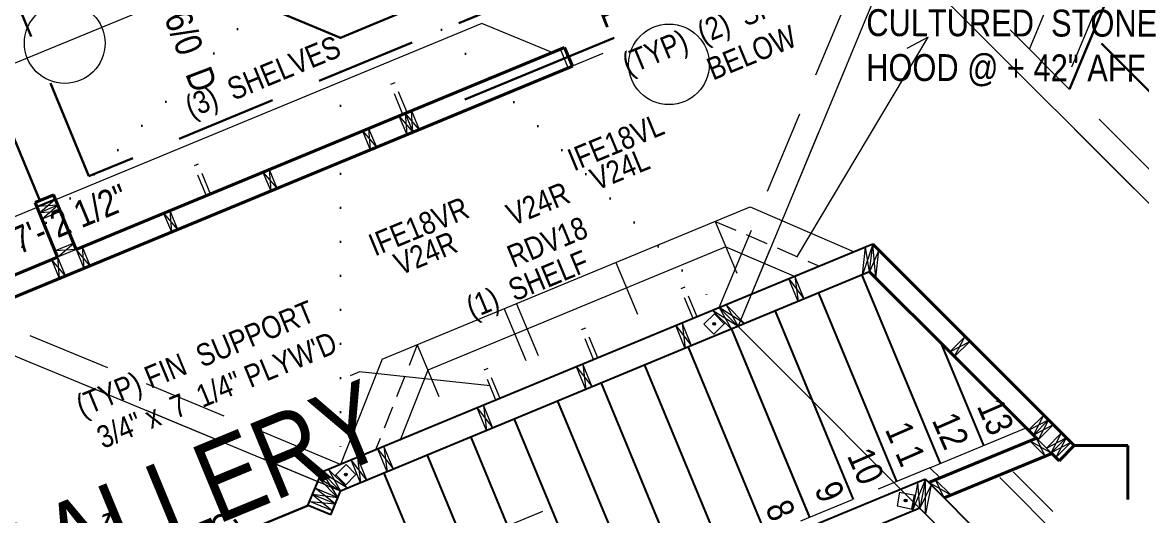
# Model space of a CAD drawing. Header units: inches. Extents: x 279 to 11006, y 233 to 7807.
# Drawn here: x 2519.5 to 2769.3, y 1911.4 to 2021.6 of the extents above; entities that cross this region are included whole.
import ezdxf

# ---------------------------------------------------------------- set-up
doc = ezdxf.new("R2010")
doc.units = ezdxf.units.IN
doc.header["$MEASUREMENT"] = 0
for name, pattern in [('ACAD_ISO07W100', [3, 0, -3]), ('CENTER', [2, 1.25, -0.25, 0.25, -0.25]), ('HIDDEN', [0.375, 0.25, -0.125])]:
    doc.linetypes.add(name, pattern=pattern)
for name, color, linetype, lineweight in [('BUILT-INS', 6, 'Continuous', 9), ('CONCRETE', 7, 'Continuous', 20), ('DOORS', 7, 'Continuous', 30), ('FOUNDATION', 7, 'HIDDEN', 20), ('GRID', 1, 'CENTER', 20), ('INT WALLS', 7, 'Continuous', 40), ('LAYOUT', 6, 'Continuous', 9), ('LITE COVE', 7, 'HIDDEN', 30), ('MILLWORK', 7, 'Continuous', 20), ('ROOF BEAMS', 3, 'HIDDEN', 30), ('ROOFLINE', 7, 'HIDDEN', 30), ('SKYLITES', 3, 'Continuous', 30), ('WALL FRAMING', 7, 'Continuous', 30)]:
    doc.layers.add(name, color=color, linetype=linetype, lineweight=lineweight)
for name, color, linetype in [('LLTEXT', 7, 'Continuous'), ('STAIRS', 7, 'Continuous'), ('TEXT', 250, 'Continuous'), ('WALLS', 5, 'Continuous')]:
    doc.layers.add(name, color=color, linetype=linetype)
doc.styles.add('ARCHENTLTD', font='technical.ttf', dxfattribs={"height": 0.1875})
doc.dimstyles.new('ARCHENTLTD', dxfattribs={"dimscale": 0.05, "dimtxt": 0.1875, "dimasz": 3, "dimexe": 9, "dimexo": 1, "dimgap": 2.5, "dimtad": 0, "dimdec": 1, "dimzin": 1, "dimdsep": 46, "dimlunit": 4, "dimtxsty": 'ARCHENTLTD', "dimblk": 'ARCHTICK', "dimcen": 6, "dimclrd": 256, "dimclre": 256, "dimclrt": 256, "dimaunit": 1, "dimadec": 0, "dimazin": 0, "dimtfac": 1, "dimtdec": 1, "dimtofl": 0, "dimtmove": 1, "dimatfit": 3, "dimldrblk": 'ARCHTICK', "dimfxl": 1, "dimfrac": 2, "dimtolj": 1, "dimtzin": 0, "dimlwd": 9, "dimlwe": 9, "dimarcsym": 0})

# ---------------------------------------------------------------- blocks, each defined once
blk = doc.blocks.new('_ArchTick')
at = {"color": 0, "linetype": 'ByBlock', "const_width": 0.15}
blk.add_lwpolyline([(-0.5, -0.5), (0.5, 0.5)], dxfattribs=at)

msp = doc.modelspace()

# ---------------------------------------------------------------- hatches: boundary and pattern name
at = {"layer": 'WALL FRAMING', "lineweight": 9, "ltscale": 150}
for points in [[(2673.71, 1953.96, 1), (2674.06, 1954.48, 1)], [(2591.98, 1920.73, -1), (2591.46, 1920.39, -1)], [(2716.3, 1914.79, 1), (2716.93, 1914.79, 1)]]:
    msp.add_hatch(color=256, dxfattribs=at).paths.add_polyline_path(points)

# ---------------------------------------------------------------- linework, layer by layer
at = {"layer": 'BUILT-INS', "linetype": 'Continuous', "lineweight": 9, "ltscale": 75}
msp.add_line((2622.06, 2021.32), (2503.47, 1972.23), dxfattribs=at)
at = {"layer": 'BUILT-INS', "linetype": 'Continuous', "lineweight": 9, "ltscale": 5}
for p, q in [((2637.74, 2014.82), (2622.06, 2021.32)), ((2602.64, 2008.03), (2601.71, 2007.65)), ((2558.75, 1989.87), (2557.83, 1989.49))]:
    msp.add_line(p, q, dxfattribs=at)
at = {"layer": 'BUILT-INS', "linetype": 'HIDDEN', "lineweight": 9, "ltscale": 20}
for p, q in [((2604.46, 2001.01), (2601.71, 2007.65)), ((2560.6, 1982.79), (2557.83, 1989.49)), ((2561.52, 1983.17), (2558.75, 1989.87))]:
    msp.add_line(p, q, dxfattribs=at)
at = {"layer": 'BUILT-INS', "linetype": 'HIDDEN', "lineweight": 20, "ltscale": 20}
msp.add_line((2605.38, 2001.4), (2602.64, 2008.03), dxfattribs=at)
at = {"layer": 'BUILT-INS', "ltscale": 0.75}
msp.add_line((2599.84, 1946.31), (2681.97, 1980.35), dxfattribs=at)
at = {"layer": 'BUILT-INS'}
for p, q in [((2681.97, 1980.35), (2705.13, 1970.31)), ((2676.51, 1971.46), (2692.09, 1964.71)), ((2599.84, 1946.31), (2590.55, 1922.85)), ((2610, 1943.88), (2603.76, 1928.09))]:
    msp.add_line(p, q, dxfattribs=at)
at = {"layer": 'BUILT-INS', "linetype": 'HIDDEN', "lineweight": 9, "ltscale": 50}
for p, q in [((2674.16, 1977.12), (2681.06, 1960.5)), ((2651.99, 1967.93), (2658.89, 1951.3)), ((2629.82, 1958.73), (2636.72, 1942.11)), ((2627.05, 1957.58), (2633.95, 1940.96)), ((2607.66, 1949.54), (2614.55, 1932.91))]:
    msp.add_line(p, q, dxfattribs=at)
at = {"layer": 'BUILT-INS', "color": 6, "linetype": 'HIDDEN', "lineweight": 9, "ltscale": 20}
for p, q in [((2674.16, 1977.12), (2697.39, 1967.11)), ((2669.18, 1955.43), (2666.43, 1962.07)), ((2670.1, 1955.81), (2667.36, 1962.45)), ((2647.92, 1946.62), (2645.17, 1953.26)), ((2647, 1946.24), (2644.25, 1952.87)), ((2607.66, 1949.54), (2598.35, 1926.08)), ((2625.21, 1937.21), (2622.47, 1943.85)), ((2626.14, 1937.59), (2623.39, 1944.23))]:
    msp.add_line(p, q, dxfattribs=at)
at = {"layer": 'BUILT-INS', "ltscale": 0.25}
msp.add_line((2676.51, 1971.46), (2610, 1943.88), dxfattribs=at)
at = {"layer": 'BUILT-INS', "color": 6, "linetype": 'Continuous', "lineweight": 9, "ltscale": 5}
for p, q in [((2667.36, 1962.45), (2666.43, 1962.07)), ((2645.17, 1953.26), (2644.25, 1952.87)), ((2623.39, 1944.23), (2622.47, 1943.85))]:
    msp.add_line(p, q, dxfattribs=at)
at = {"layer": 'CONCRETE', "ltscale": 75}
msp.add_line((2722.05, 1922.09), (2743.55, 1930.99), dxfattribs=at)
at = {"layer": 'DOORS', "linetype": 'Continuous', "lineweight": 30, "ltscale": 150}
for p, q in [((2651.55, 2018.08), (2618.28, 2004.33)), ((2523.39, 1981.76), (2509.6, 2015.08))]:
    msp.add_line(p, q, dxfattribs=at)
at = {"layer": 'DOORS', "ltscale": 75}
msp.add_line((2550.01, 1899.93), (2583.27, 1913.69), dxfattribs=at)
at = {"layer": 'DOORS', "color": 7, "linetype": 'Continuous', "lineweight": 20, "ltscale": 7.5}
for centre in [(2528.99, 2016.91), (2663.82, 2012.19)]:
    msp.add_circle(centre, 9, dxfattribs=at)
at = {"layer": 'FOUNDATION', "linetype": 'HIDDEN', "lineweight": 20, "ltscale": 50}
msp.add_line((2722.05, 1922.09), (2581.49, 1863.91), dxfattribs=at)
at = {"layer": 'FOUNDATION', "color": 4, "ltscale": 75}
msp.add_line((2719.76, 1913.06), (2773.57, 1859.19), dxfattribs=at)
at = {"layer": 'GRID', "linetype": 'Continuous', "ltscale": 50}
for p, q in [((2674.83, 2077.27), (2776.61, 1975.39)), ((2679.25, 1953.62), (2776.43, 1856.32))]:
    msp.add_line(p, q, dxfattribs=at)
at = {"layer": 'GRID', "ltscale": 50}
for p, q in [((2679.25, 1953.62), (2716.02, 2042.29)), ((2649.03, 2014.57), (2501.86, 1953.66)), ((2590.55, 1916.9), (2501.86, 1953.66)), ((2679.25, 1953.62), (2590.55, 1916.9)), ((2553.78, 1828.21), (2590.55, 1916.9)), ((2715.55, 1917.27), (2564.84, 1854.89))]:
    msp.add_line(p, q, dxfattribs=at)
at = {"layer": 'INT WALLS', "ltscale": 75}
for p, q in [((2531.54, 1970.86), (2640.52, 2015.97)), ((2506.95, 1955.76), (2642.26, 2011.77)), ((2522.35, 1981.32), (2526.51, 1983.05)), ((2505.21, 1959.96), (2527.38, 1969.14)), ((2745.81, 1928.72), (2721.82, 1918.78)), ((2749.26, 1925.28), (2725.26, 1915.34))]:
    msp.add_line(p, q, dxfattribs=at)
at = {"layer": 'INT WALLS', "ltscale": 50}
for p, q in [((2642.26, 2011.77), (2640.52, 2015.97)), ((2527.38, 1969.14), (2522.35, 1981.32)), ((2531.54, 1970.86), (2526.5, 1983.04)), ((2709.27, 1972.04), (2754.23, 1927.03)), ((2708.6, 1965.81), (2746.2, 1928.35)), ((2754.23, 1927.03), (2766.23, 1927.03)), ((2766.23, 1927.03), (2766.22, 1915.04)), ((2749.26, 1925.28), (2750.88, 1923.67))]:
    msp.add_line(p, q, dxfattribs=at)
at = {"layer": 'INT WALLS', "lineweight": 20, "ltscale": 50}
for p, q in [((2526.89, 1982.12), (2522.73, 1980.4)), ((2527.47, 1980.74), (2523.31, 1979.02)), ((2528.04, 1979.35), (2523.88, 1977.63)), ((2530.98, 1972.25), (2526.82, 1970.53)), ((2531.55, 1970.87), (2527.39, 1969.15)), ((2531.51, 1970.85), (2533.23, 1966.69)), ((2532.89, 1971.42), (2534.61, 1967.26)), ((2526, 1968.57), (2527.71, 1964.41)), ((2527.38, 1969.14), (2529.1, 1964.99))]:
    msp.add_line(p, q, dxfattribs=at)
at = {"layer": 'INT WALLS', "lineweight": 9, "ltscale": 150}
for p, q in [((2676.55, 1958.48), (2679.26, 1953.65)), ((2679.26, 1953.65), (2673.55, 1957.24)), ((2680.76, 1954.27), (2675.05, 1957.86)), ((2675.05, 1957.86), (2677.76, 1953.03)), ((2596.38, 1919.32), (2592.89, 1923.83)), ((2594.28, 1924.41), (2595, 1918.75)), ((2586.34, 1921.11), (2589.93, 1915.4)), ((2592.05, 1917.52), (2586.34, 1921.11)), ((2587.84, 1921.73), (2590.55, 1916.9)), ((2590.55, 1916.9), (2585.72, 1919.61)), ((2589.93, 1915.4), (2584.27, 1916.12)), ((2584.27, 1916.12), (2588.75, 1912.48)), ((2589.35, 1914.01), (2584.85, 1917.5)), ((2583.67, 1914.59), (2589.35, 1914.01))]:
    msp.add_line(p, q, dxfattribs=at)
at = {"layer": 'INT WALLS', "linetype": 'Continuous', "ltscale": 150}
msp.add_line((2754.24, 1927.03), (2750.88, 1923.67), dxfattribs=at)
at = {"layer": 'INT WALLS', "linetype": 'Continuous', "lineweight": 20, "ltscale": 150}
for p, q in [((2595, 1918.75), (2592.89, 1923.83)), ((2596.38, 1919.32), (2594.28, 1924.41)), ((2590.55, 1916.9), (2586.34, 1921.11)), ((2592.05, 1917.52), (2587.84, 1921.73)), ((2589.93, 1915.4), (2585.72, 1919.61)), ((2589.35, 1914.01), (2584.27, 1916.12)), ((2589.93, 1915.4), (2584.85, 1917.5))]:
    msp.add_line(p, q, dxfattribs=at)
at = {"layer": 'INT WALLS', "linetype": 'Continuous', "lineweight": 20, "ltscale": 50}
msp.add_line((2588.75, 1912.48), (2583.67, 1914.59), dxfattribs=at)
at = {"layer": 'LAYOUT', "color": 6, "linetype": 'CENTER', "lineweight": 5, "ltscale": 250}
msp.add_line((1687.08, 1669.14), (2848.72, 2149.2), dxfattribs=at)
at = {"layer": 'LITE COVE', "ltscale": 90}
for p, q in [((2668.88, 2042.89), (2534.38, 1987.22)), ((2753.18, 2006.63), (2767.97, 2042.28)), ((2534.38, 1987.22), (2514.32, 2035.67)), ((2800.05, 1977.02), (2758.97, 2018.2))]:
    msp.add_line(p, q, dxfattribs=at)
at = {"layer": 'LITE COVE', "color": 7, "linetype": 'ACAD_ISO07W100', "lineweight": 30, "ltscale": 2.5}
for p, q in [((2572.91, 2025.44), (2506.08, 1957.86)), ((2607.68, 2025.26), (2675.05, 1957.86)), ((2590.5, 2018.13), (2590.55, 1922.85))]:
    msp.add_line(p, q, dxfattribs=at)
at = {"layer": 'MILLWORK', "linetype": 'HIDDEN', "ltscale": 50}
for p, q in [((2722.05, 1922.09), (2724.32, 1919.82)), ((2740.63, 1921.17), (2782.17, 1879.59))]:
    msp.add_line(p, q, dxfattribs=at)
at = {"layer": 'MILLWORK', "color": 4, "ltscale": 75}
msp.add_line((2585.36, 1919.02), (2585.48, 1919.14), dxfattribs=at)
at = {"layer": 'MILLWORK', "ltscale": 75}
msp.add_line((2737.64, 1919.93), (2780.93, 1876.59), dxfattribs=at)
at = {"layer": 'ROOF BEAMS', "lineweight": 20, "ltscale": 75}
for p, q in [((2680.33, 2079.55), (2778.89, 1980.89)), ((2674.83, 2077.27), (2776.61, 1975.39)), ((2675.05, 1957.86), (2710.06, 2042.3)), ((2679.25, 1953.62), (2716.02, 2042.29)), ((2590.55, 1922.85), (2506.07, 1957.87)), ((2590.55, 1916.9), (2501.86, 1953.66))]:
    msp.add_line(p, q, dxfattribs=at)
at = {"layer": 'ROOFLINE', "color": 7, "linetype": 'HIDDEN', "lineweight": 5, "ltscale": 50}
for p, q in [((2744.26, 2015.55), (2755.38, 2042.29)), ((2753.73, 2011.61), (2766.48, 2042.28))]:
    msp.add_line(p, q, dxfattribs=at)
at = {"layer": 'SKYLITES', "linetype": 'HIDDEN', "ltscale": 75}
for p, q in [((2590.5, 2018.13), (2572.91, 2025.44)), ((2607.67, 2025.24), (2590.5, 2018.13))]:
    msp.add_line(p, q, dxfattribs=at)
at = {"layer": 'STAIRS', "ltscale": 50}
for p, q in [((2724.37, 1923.05), (2706.96, 1965.11)), ((2714.67, 1919.03), (2697.26, 1961.09)), ((2704.97, 1915.02), (2687.56, 1957.07)), ((2695.03, 1911.58), (2677.85, 1953.06)), ((2695.27, 1911), (2677.86, 1953.05)), ((2685.56, 1906.98), (2668.15, 1949.05)), ((2734.07, 1927.07), (2724.66, 1949.8)), ((2675.86, 1902.97), (2658.45, 1945.03)), ((2666.16, 1898.95), (2648.75, 1941.01)), ((2656.46, 1894.94), (2639.05, 1936.99)), ((2646.76, 1890.92), (2629.35, 1932.97)), ((2637.05, 1886.91), (2619.65, 1928.95)), ((2627.35, 1882.89), (2609.95, 1924.93)), ((2617.65, 1878.87), (2600.25, 1920.91))]:
    msp.add_line(p, q, dxfattribs=at)
at = {"layer": 'WALL FRAMING', "lineweight": 20, "ltscale": 50}
for p, q in [((2641.34, 2011.39), (2639.6, 2015.59)), ((2707.02, 1965.15), (2707.69, 1971.38)), ((2708.6, 1965.81), (2709.27, 1972.04)), ((2709.96, 1964.44), (2710.63, 1970.67)), ((2726.48, 1947.99), (2729.86, 1951.36)), ((2727.54, 1946.93), (2730.92, 1950.3)), ((2744.07, 1930.46), (2747.45, 1933.84)), ((2745.13, 1929.4), (2748.51, 1932.77)), ((2746.19, 1928.34), (2749.57, 1931.71)), ((2749.64, 1924.9), (2746.2, 1928.35)), ((2748.03, 1926.49), (2751.4, 1929.86)), ((2749.09, 1925.43), (2752.46, 1928.8)), ((2747.76, 1924.66), (2744.32, 1928.11)), ((2750.15, 1924.37), (2753.52, 1927.74)), ((2726.76, 1915.96), (2723.31, 1919.41))]:
    msp.add_line(p, q, dxfattribs=at)
at = {"layer": 'WALL FRAMING', "lineweight": 20, "ltscale": 150}
for p, q in [((2603.56, 2000.68), (2605.3, 1996.48)), ((2604.95, 2001.26), (2606.69, 1997.05)), ((2606.33, 2001.83), (2608.07, 1997.63)), ((2595.39, 1997.3), (2597.13, 1993.09)), ((2596.78, 1997.87), (2598.52, 1993.67)), ((2573.21, 1988.13), (2574.95, 1983.93)), ((2574.6, 1988.71), (2576.34, 1984.5)), ((2551.04, 1978.95), (2552.78, 1974.75)), ((2552.42, 1979.53), (2554.16, 1975.32)), ((2680.76, 1954.27), (2676.55, 1958.48)), ((2677.76, 1953.03), (2673.55, 1957.24)), ((2679.26, 1953.65), (2675.05, 1957.86)), ((2719.38, 1918.86), (2718.09, 1912.37)), ((2721.05, 1919.55), (2719.76, 1913.06)), ((2722.33, 1918.27), (2721.03, 1911.78))]:
    msp.add_line(p, q, dxfattribs=at)
at = {"layer": 'WALL FRAMING', "lineweight": 9, "ltscale": 150}
for p, q in [((2603.56, 2000.68), (2606.69, 1997.05)), ((2608.07, 1997.63), (2604.95, 2001.25)), ((2604.95, 2001.25), (2605.3, 1996.48)), ((2606.69, 1997.05), (2606.34, 2001.82)), ((2595.39, 1997.3), (2598.52, 1993.67)), ((2596.78, 1997.86), (2597.13, 1993.09)), ((2573.21, 1988.13), (2576.34, 1984.5)), ((2574.6, 1988.7), (2574.95, 1983.93)), ((2527.47, 1980.74), (2522.73, 1980.4)), ((2523.31, 1979.02), (2526.89, 1982.12)), ((2523.88, 1977.63), (2527.47, 1980.74)), ((2528.04, 1979.35), (2523.31, 1979.02)), ((2551.04, 1978.95), (2554.16, 1975.32)), ((2552.43, 1979.52), (2552.78, 1974.75)), ((2531.55, 1970.87), (2526.82, 1970.53)), ((2527.39, 1969.15), (2530.98, 1972.25)), ((2534.61, 1967.26), (2531.51, 1970.85)), ((2532.89, 1971.42), (2533.23, 1966.69)), ((2529.1, 1964.99), (2526, 1968.57)), ((2527.38, 1969.14), (2527.71, 1964.41)), ((2671.59, 1954.16), (2674.14, 1956.65)), ((2673.96, 1956.48), (2676.15, 1954.24)), ((2671.59, 1954.16), (2673.81, 1951.96)), ((2673.81, 1951.96), (2676.36, 1954.45)), ((2591.78, 1922.85), (2589.28, 1920.31)), ((2591.76, 1922.83), (2593.96, 1920.61)), ((2589.46, 1920.49), (2591.69, 1918.3)), ((2593.98, 1920.63), (2591.48, 1918.09)), ((2721.05, 1919.55), (2718.09, 1912.37)), ((2719.76, 1913.06), (2719.38, 1918.86)), ((2722.33, 1918.27), (2719.76, 1913.06)), ((2721.03, 1911.78), (2721.05, 1919.55)), ((2715.29, 1916.66), (2714.7, 1913.59)), ((2715.29, 1916.66), (2718.78, 1915.94)), ((2718.53, 1915.99), (2717.9, 1912.93)), ((2714.7, 1913.59), (2718.19, 1912.87))]:
    msp.add_line(p, q, dxfattribs=at)
at = {"layer": 'WALL FRAMING', "lineweight": 9, "ltscale": 50}
for p, q in [((2709.27, 1972.04), (2707.02, 1965.15)), ((2708.6, 1965.81), (2707.69, 1971.38)), ((2710.63, 1970.67), (2708.6, 1965.81)), ((2709.96, 1964.45), (2709.27, 1972.04)), ((2690.53, 1964.27), (2694.02, 1959.77)), ((2691.92, 1964.85), (2692.63, 1959.19)), ((2665.35, 1953.84), (2668.85, 1949.34)), ((2666.74, 1954.42), (2667.46, 1948.76)), ((2727.54, 1946.93), (2729.86, 1951.36)), ((2726.48, 1947.99), (2730.92, 1950.3)), ((2643.18, 1944.66), (2646.67, 1940.15)), ((2644.57, 1945.23), (2645.29, 1939.58)), ((2622.4, 1936.04), (2623.11, 1930.39)), ((2621.01, 1935.47), (2624.5, 1930.96)), ((2745.13, 1929.4), (2747.45, 1933.84)), ((2744.07, 1930.46), (2748.51, 1932.77)), ((2749.57, 1931.71), (2745.13, 1929.4)), ((2748.51, 1932.77), (2746.19, 1928.34)), ((2747.76, 1924.66), (2745.82, 1928.73)), ((2748.03, 1926.49), (2752.46, 1928.8)), ((2749.09, 1925.43), (2751.4, 1929.86)), ((2752.46, 1928.8), (2750.15, 1924.37)), ((2598.84, 1926.28), (2602.33, 1921.78)), ((2600.22, 1926.86), (2600.94, 1921.2)), ((2749.26, 1925.28), (2744.32, 1928.11)), ((2753.52, 1927.74), (2749.09, 1925.43)), ((2726.76, 1915.96), (2721.81, 1918.79)), ((2725.26, 1915.34), (2723.31, 1919.41))]:
    msp.add_line(p, q, dxfattribs=at)
at = {"layer": 'WALL FRAMING', "color": 7, "lineweight": 20, "ltscale": 50}
for p, q in [((2692.63, 1959.19), (2690.53, 1964.27)), ((2694.02, 1959.77), (2691.92, 1964.85)), ((2667.46, 1948.76), (2665.35, 1953.84)), ((2668.85, 1949.34), (2666.74, 1954.42)), ((2645.29, 1939.58), (2643.18, 1944.66)), ((2646.67, 1940.15), (2644.57, 1945.23)), ((2624.5, 1930.96), (2622.4, 1936.04)), ((2623.11, 1930.39), (2621.01, 1935.47)), ((2600.94, 1921.2), (2598.84, 1926.28)), ((2602.33, 1921.78), (2600.22, 1926.86))]:
    msp.add_line(p, q, dxfattribs=at)
at = {"layer": 'WALL FRAMING', "lineweight": 9, "ltscale": 150}
for centre in [(2673.89, 1954.22), (2591.72, 1920.56), (2716.62, 1914.79)]:
    msp.add_circle(centre, 0.312, dxfattribs=at)
at = {"layer": 'WALL FRAMING', "color": 9, "linetype": 'Continuous', "lineweight": 5, "ltscale": 150}
for centre in [(2673.89, 1954.22), (2591.72, 1920.56), (2716.62, 1914.79)]:
    msp.add_circle(centre, 0.312, dxfattribs=at)
at = {"layer": 'WALLS', "color": 4, "ltscale": 75}
for p, q in [((2709.27, 1972.04), (2586.34, 1921.11)), ((2708.6, 1965.81), (2590.55, 1916.9)), ((2583.26, 1913.68), (2586.34, 1921.11)), ((2721.05, 1919.55), (2564.84, 1854.89)), ((2721.05, 1919.55), (2775.88, 1864.66)), ((2588.34, 1911.57), (2590.55, 1916.9)), ((2719.76, 1913.06), (2561.86, 1847.71))]:
    msp.add_line(p, q, dxfattribs=at)
at = {"layer": 'WALLS', "color": 4, "ltscale": 50}
msp.add_line((2588.36, 1911.56), (2583.28, 1913.67), dxfattribs=at)

# ---------------------------------------------------------------- texts
at = {"layer": 'BUILT-INS', "linetype": 'Continuous', "lineweight": 30, "ltscale": 1.5, "char_height": 5, "rotation": 22.4654, "style": 'ARCHENTLTD'}
for s, insert, attachment_point in [('(TYP)  (2)  SHELVES\\PBELOW\\P{\\H1.999x;  }', (2683.21, 2012.47), 5), ('V24L\\P{\\H1.999x;  }', (2652.7, 1971.59), 7), ('V24R\\P{\\H1.999x;  }', (2634, 1963.68), 7), ('V24R\\P{\\H1.999x;  }', (2608.9, 1952.65), 7), ('(1)  SHELF\\P{\\H1.999x;  }', (2625.6, 1941.58), 7), ('(TYP) FIN  SUPPORT \\P 3/4" x  7  1/4" PLYW\'D\\P{\\H1.999x;  }', (2541.16, 1913.27), 7)]:
    msp.add_mtext(s, dxfattribs=dict(at, insert=insert, attachment_point=attachment_point))
at = {"layer": 'BUILT-INS', "linetype": 'Continuous', "lineweight": 9, "ltscale": 1.5, "char_height": 5, "attachment_point": 9, "rotation": 22.444, "style": 'ARCHENTLTD'}
for s, insert in [('IFE18VL\\P{\\H1.999x;  }', (2668.31, 1984.38)), ('IFE18VR\\P{\\H1.999x;  }', (2624.77, 1965.74))]:
    msp.add_mtext(s, dxfattribs=dict(at, insert=insert))
at = {"layer": 'BUILT-INS', "color": 6, "linetype": 'Continuous', "lineweight": 30, "ltscale": 1.5, "insert": (2634.19, 1954.31), "char_height": 5, "attachment_point": 7, "rotation": 22.4654, "style": 'ARCHENTLTD'}
msp.add_mtext('RDV18\\P{\\H1.999x;  }', dxfattribs=at)
at = {"layer": 'DOORS', "color": 7, "linetype": 'Continuous', "lineweight": 30, "ltscale": 1.5, "char_height": 6, "style": 'ARCHENTLTD'}
for s, insert, attachment_point, rotation in [('SL  6/0  D\\P\\P{\\H1.999x;  }', (2533.16, 1996.24), 9, 290.6775), ('P  3/0  D\\P{\\H1.999x;  }', (2680.01, 2014.94), 9, 21.3815), ('S  3/0  C\\P{\\H1.999x;  }', (2573.78, 1879.65, -48432), 7, 68.7187)]:
    msp.add_mtext(s, dxfattribs=dict(at, insert=insert, attachment_point=attachment_point, rotation=rotation))
at = {"layer": 'DOORS', "linetype": 'Continuous', "lineweight": 30, "ltscale": 1.5, "insert": (2560.33, 1879.06), "char_height": 6, "attachment_point": 9, "rotation": 337.016, "style": 'ARCHENTLTD'}
msp.add_mtext('1  3/0  PNL\\P{\\H1.999x;  }', dxfattribs=at)
msp.add_mtext('1  3/0  PNL\\P{\\H1.999x;  }', dxfattribs=at)
at = {"layer": 'LLTEXT', "color": 6, "linetype": 'Continuous', "lineweight": 30, "ltscale": 1.5, "insert": (2562.87, 1986.44), "char_height": 5, "attachment_point": 7, "rotation": 22.4654, "style": 'ARCHENTLTD'}
msp.add_mtext('(3)  SHELVES\\P{\\H1.999x;  }', dxfattribs=at)
at = {"layer": 'ROOFLINE', "lineweight": 20, "ltscale": 150, "char_height": 6, "width": 14.1875, "attachment_point": 9, "rotation": 293.5531, "style": 'ARCHENTLTD'}
for s, insert in [('13', (2735.42, 1928.81)), ('12', (2725.46, 1925.68)), ('1 1', (2715.75, 1921.88)), ('10', (2706.45, 1917.74)), ('9', (2697.63, 1913.78)), ('8', (2686.65, 1909.62))]:
    msp.add_mtext(s, dxfattribs=dict(at, insert=insert))
at = {"layer": 'TEXT', "color": 7, "linetype": 'Continuous', "lineweight": 30, "ltscale": 1.5, "insert": (2707.78, 1991.3), "char_height": 6, "attachment_point": 7, "rotation": 359.8498, "style": 'ARCHENTLTD'}
msp.add_mtext('CULTURED  STONE\\PHOOD @ + 42" AFF\\P{\\H1.999x;  }', dxfattribs=at)
at = {"layer": 'TEXT', "color": 7, "linetype": 'Continuous', "lineweight": 9, "insert": (2489.86, 1934.63), "char_height": 6, "attachment_point": 7, "rotation": 22.706, "style": 'ARCHENTLTD'}
msp.add_mtext('CEILING  @ 7\'- 2 1/2"\\P\\P  ', dxfattribs=at)
at = {"layer": 'TEXT', "linetype": 'Continuous', "insert": (2602.25, 1925.31), "char_height": 18, "width": 271, "attachment_point": 9, "rotation": 22.444, "style": 'ARCHENTLTD'}
msp.add_mtext('   \\P   GALLERY', dxfattribs=at)

# ---------------------------------------------------------------- leaders
at = {"layer": 'BUILT-INS', "lineweight": 9, "ltscale": 25}
for points in [[(2692.48, 1969.38), (2721.68, 2018.26), (2716.89, 2015.69)], [(2623.93, 1940.41), (2594.72, 1943.52), (2592.7, 1942.65)]]:
    msp.add_leader(points, dimstyle='ARCHENTLTD', override={"dimgap": 1, "dimtad": 0}, dxfattribs=at)
at = {"layer": 'ROOFLINE', "lineweight": 20, "ltscale": 150}
msp.add_leader([(2635.59, 1912.3), (2604.31, 1899.41)], dimstyle='ARCHENTLTD', override={"dimgap": 1, "dimtad": 0}, dxfattribs=at)

doc.saveas('drawing.dxf')
